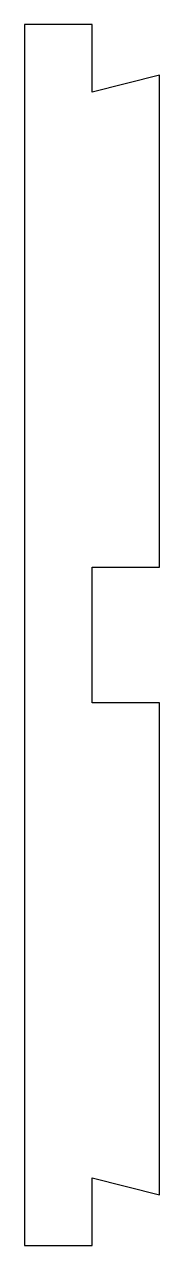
# Model space of a CAD drawing. Header units: millimetres. Extents: x -760 to -720, y -180 to 180.
import ezdxf

# ---------------------------------------------------------------- set-up
doc = ezdxf.new("R2010")
doc.units = ezdxf.units.MM
doc.layers.get('0').update_dxf_attribs({"linetype": 'CONTINUOUS'})

msp = doc.modelspace()

# ---------------------------------------------------------------- linework, layer by layer
msp.add_lwpolyline([(-740, 180), (-760, 180), (-760, -180), (-740, -180), (-740, -160), (-720, -165), (-720, -20), (-740, -20), (-740, 20), (-720, 20), (-720, 165), (-740, 160)], close=True)

doc.saveas('drawing.dxf')
